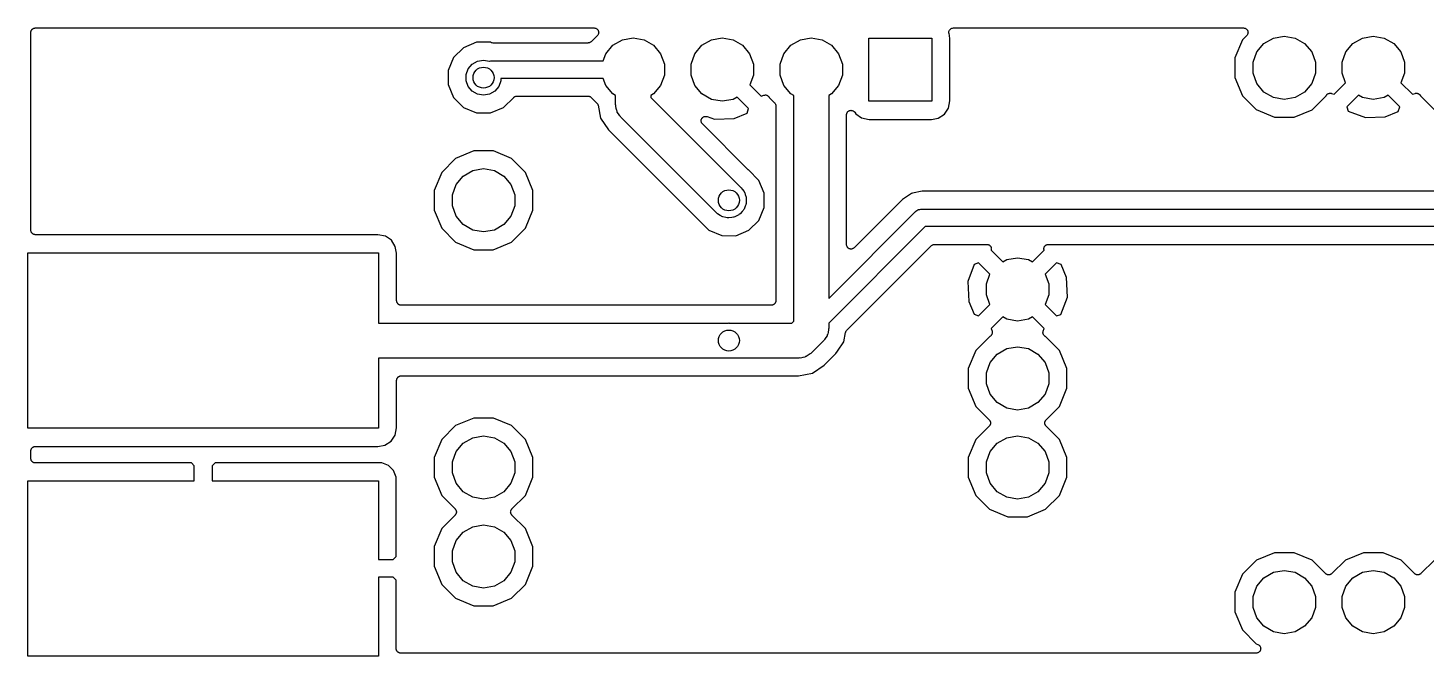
# Model space of a CAD drawing. Extents: x 102 to 201.3, y -111.5 to -93.6.
# Drawn here: x 102 to 141.89, y -111.5 to -93.58 of the extents above; entities that cross this region are included whole.
import ezdxf

# ---------------------------------------------------------------- set-up
doc = ezdxf.new("R2010")
doc.units = 0
doc.header["$MEASUREMENT"] = 0
doc.layers.add('BLACK', color=7, linetype='CONTINUOUS')

msp = doc.modelspace()

# ---------------------------------------------------------------- linework, layer by layer
at = {"layer": 'Black'}
for p, q in [((102.083, -93.71), (102.085, -93.6991)), ((102.083, -98.804), (102.083, -93.71)), ((102.085, -93.6879), (102.089, -93.6775)), ((102.085, -93.6991), (102.085, -93.6879)), ((102.089, -93.6775), (102.091, -93.6666)), ((102.091, -93.6666), (102.096, -93.6569)), ((102.096, -93.6569), (102.1, -93.6465)), ((102.1, -93.6465), (102.107, -93.638)), ((102.107, -93.638), (102.113, -93.6284)), ((102.113, -93.6284), (102.121, -93.6212)), ((102.121, -93.6212), (102.128, -93.6127)), ((102.128, -93.6127), (102.138, -93.6072)), ((102.138, -93.6072), (102.146, -93.6)), ((102.146, -93.6), (102.157, -93.5962)), ((102.157, -93.5962), (102.167, -93.5907)), ((102.167, -93.5907), (102.178, -93.5887)), ((102.178, -93.5887), (102.188, -93.5849)), ((102.188, -93.5849), (102.199, -93.5849)), ((102.199, -93.5849), (102.21, -93.583)), ((102.21, -93.583), (118.159, -93.583)), ((118.159, -93.583), (118.176, -93.5859)), ((118.176, -93.5859), (118.192, -93.5874)), ((118.192, -93.5874), (118.197, -93.5897)), ((118.197, -93.5897), (118.203, -93.5907)), ((118.203, -93.5907), (118.217, -93.599)), ((118.217, -93.599), (118.232, -93.606)), ((118.232, -93.606), (118.236, -93.6099)), ((118.236, -93.6099), (118.241, -93.6127)), ((118.241, -93.6127), (118.251, -93.6255)), ((118.251, -93.6255), (118.263, -93.6372)), ((118.263, -93.6372), (118.266, -93.6423)), ((118.266, -93.6423), (118.269, -93.6465)), ((118.269, -93.6465), (118.275, -93.6621)), ((118.279, -93.7477), (118.274, -93.7638)), ((118.275, -93.6621), (118.282, -93.6772)), ((118.284, -93.7321), (118.279, -93.7477)), ((118.282, -93.6772), (118.282, -93.6827)), ((118.282, -93.6827), (118.284, -93.6879)), ((118.284, -93.6879), (118.284, -93.7046)), ((118.284, -93.7046), (118.286, -93.7212)), ((118.286, -93.7212), (118.284, -93.7265)), ((118.284, -93.7265), (118.284, -93.7321)), ((128.282, -93.6879), (128.29, -93.6679)), ((128.282, -93.6887), (128.282, -93.6879)), ((128.282, -93.6894), (128.282, -93.6887)), ((128.282, -93.7107), (128.282, -93.6894)), ((128.282, -93.7321), (128.282, -93.7107)), ((128.283, -93.7327), (128.282, -93.7321)), ((128.283, -93.7335), (128.283, -93.7327)), ((128.31, -93.8818), (128.283, -93.7335)), ((128.29, -93.6679), (128.297, -93.6478)), ((128.297, -93.6465), (128.311, -93.6302)), ((128.297, -93.6472), (128.297, -93.6465)), ((128.297, -93.6478), (128.297, -93.6472)), ((128.311, -93.6302), (128.325, -93.6137)), ((128.325, -93.6133), (128.326, -93.6127)), ((128.325, -93.6137), (128.325, -93.6133)), ((128.326, -93.6127), (128.344, -93.602)), ((128.344, -93.602), (128.363, -93.5912)), ((128.363, -93.591), (128.364, -93.5907)), ((128.363, -93.5912), (128.363, -93.591)), ((128.364, -93.5907), (128.385, -93.587)), ((128.385, -93.587), (128.406, -93.583)), ((128.406, -93.583), (128.407, -93.5831)), ((128.407, -93.5831), (128.407, -93.583)), ((128.407, -93.583), (136.689, -93.583)), ((136.689, -93.583), (136.705, -93.5859)), ((136.705, -93.5859), (136.722, -93.5874)), ((136.722, -93.5874), (136.727, -93.5897)), ((136.727, -93.5897), (136.732, -93.5907)), ((136.732, -93.5907), (136.747, -93.599)), ((136.747, -93.599), (136.762, -93.606)), ((136.762, -93.606), (136.766, -93.6099)), ((136.766, -93.6099), (136.771, -93.6127)), ((136.771, -93.6127), (136.781, -93.6255)), ((136.781, -93.6255), (136.793, -93.6372)), ((136.793, -93.6372), (136.795, -93.6423)), ((136.795, -93.6423), (136.799, -93.6465)), ((136.799, -93.6465), (136.805, -93.6621)), ((136.808, -93.7477), (136.804, -93.7638)), ((136.805, -93.6621), (136.812, -93.6772)), ((136.814, -93.7321), (136.808, -93.7477)), ((136.812, -93.6772), (136.812, -93.6827)), ((136.812, -93.6827), (136.814, -93.6879)), ((136.814, -93.6879), (136.814, -93.7046)), ((136.814, -93.7046), (136.816, -93.7212)), ((136.816, -93.7212), (136.814, -93.7265)), ((136.814, -93.7265), (136.814, -93.7321)), ((114.43, -94.145), (114.146, -94.4283)), ((114.8, -93.9918), (114.43, -94.145)), ((115.201, -93.9922), (114.8, -93.9918)), ((115.226, -94.0023), (115.201, -93.9922)), ((115.229, -94.0029), (115.226, -94.0023)), ((115.231, -94.0043), (115.229, -94.0029)), ((115.25, -94.0077), (115.231, -94.0043)), ((115.269, -94.0119), (115.25, -94.0077)), ((115.272, -94.0115), (115.269, -94.0119)), ((115.274, -94.012), (115.272, -94.0115)), ((117.984, -94.012), (115.274, -94.012)), ((117.989, -94.011), (117.984, -94.012)), ((117.995, -94.0115), (117.989, -94.011)), ((118.011, -94.0072), (117.995, -94.0115)), ((118.027, -94.0043), (118.011, -94.0072)), ((118.032, -94.0016), (118.027, -94.0043)), ((118.037, -94.0001), (118.032, -94.0016)), ((118.051, -93.9906), (118.037, -94.0001)), ((118.065, -93.9823), (118.051, -93.9906)), ((118.069, -93.978), (118.065, -93.9823)), ((118.074, -93.9749), (118.069, -93.978)), ((118.249, -93.7999), (118.074, -93.9749)), ((118.258, -93.7862), (118.249, -93.7999)), ((118.269, -93.7735), (118.258, -93.7862)), ((118.271, -93.7683), (118.269, -93.7735)), ((118.274, -93.7638), (118.271, -93.7683)), ((118.488, -94.3183), (118.689, -94.0779)), ((118.689, -94.0779), (118.961, -93.921)), ((118.961, -93.921), (119.27, -93.8666)), ((119.27, -93.8666), (119.579, -93.921)), ((119.579, -93.921), (119.851, -94.0779)), ((119.851, -94.0779), (120.052, -94.3183)), ((121.028, -94.3183), (121.229, -94.0779)), ((121.229, -94.0779), (121.501, -93.921)), ((121.501, -93.921), (121.81, -93.8666)), ((121.81, -93.8666), (122.119, -93.921)), ((122.119, -93.921), (122.391, -94.0779)), ((122.391, -94.0779), (122.592, -94.3183)), ((123.568, -94.3183), (123.769, -94.0779)), ((123.769, -94.0779), (124.041, -93.921)), ((124.041, -93.921), (124.35, -93.8666)), ((124.35, -93.8666), (124.659, -93.921)), ((124.659, -93.921), (124.931, -94.0779)), ((124.931, -94.0779), (125.132, -94.3183)), ((125.99, -95.67), (125.99, -93.87)), ((125.99, -93.87), (127.79, -93.87)), ((127.79, -93.87), (127.79, -95.67)), ((128.31, -95.6573), (128.31, -93.8818)), ((136.657, -93.9214), (136.442, -94.4387)), ((136.779, -93.7999), (136.657, -93.9214)), ((136.788, -93.7863), (136.779, -93.7999)), ((136.799, -93.7735), (136.788, -93.7863)), ((136.801, -93.7683), (136.799, -93.7735)), ((136.804, -93.7638), (136.801, -93.7683)), ((137.068, -94.2683), (137.269, -94.0279)), ((137.269, -94.0279), (137.541, -93.871)), ((137.541, -93.871), (137.85, -93.8166)), ((137.85, -93.8166), (138.159, -93.871)), ((138.159, -93.871), (138.431, -94.0279)), ((138.431, -94.0279), (138.632, -94.2683)), ((139.608, -94.2683), (139.809, -94.0279)), ((139.809, -94.0279), (140.081, -93.871)), ((140.081, -93.871), (140.39, -93.8166)), ((140.39, -93.8166), (140.699, -93.871)), ((140.699, -93.871), (140.971, -94.0279)), ((140.971, -94.0279), (141.172, -94.2683)), ((114.146, -94.4283), (113.992, -94.7986)), ((114.677, -94.6155), (114.828, -94.5284)), ((114.828, -94.5284), (115, -94.4981)), ((115, -94.4981), (115.172, -94.5284)), ((115.172, -94.5284), (115.174, -94.5298)), ((115.174, -94.5298), (115.177, -94.5294)), ((115.177, -94.5294), (115.208, -94.521)), ((115.208, -94.521), (115.219, -94.5219)), ((115.219, -94.5219), (115.23, -94.52)), ((115.23, -94.52), (118.414, -94.52)), ((118.414, -94.52), (118.488, -94.3183)), ((120.052, -94.3183), (120.16, -94.6131)), ((120.92, -94.6131), (121.028, -94.3183)), ((122.592, -94.3183), (122.7, -94.6131)), ((123.46, -94.6131), (123.568, -94.3183)), ((125.132, -94.3183), (125.24, -94.6131)), ((136.442, -94.4387), (136.442, -94.9988)), ((136.96, -94.5631), (137.068, -94.2683)), ((138.632, -94.2683), (138.74, -94.5631)), ((139.5, -94.5631), (139.608, -94.2683)), ((141.172, -94.2683), (141.28, -94.5631)), ((113.992, -94.7986), (113.992, -95.1996)), ((114.506, -94.9128), (114.565, -94.749)), ((114.506, -95.0872), (114.506, -94.9128)), ((114.565, -94.749), (114.677, -94.6155)), ((120.16, -94.9269), (120.052, -95.2217)), ((120.16, -94.6131), (120.16, -94.9269)), ((120.92, -94.9269), (120.92, -94.6131)), ((121.028, -95.2217), (120.92, -94.9269)), ((122.7, -94.9269), (122.6, -95.2008)), ((122.7, -94.6131), (122.7, -94.9269)), ((123.46, -94.9269), (123.46, -94.6131)), ((123.568, -95.2217), (123.46, -94.9269)), ((125.24, -94.9269), (125.132, -95.2217)), ((125.24, -94.6131), (125.24, -94.9269)), ((136.96, -94.8769), (136.96, -94.5631)), ((137.068, -95.1717), (136.96, -94.8769)), ((138.74, -94.8769), (138.632, -95.1717)), ((138.74, -94.5631), (138.74, -94.8769)), ((139.5, -94.8769), (139.5, -94.5631)), ((139.6, -95.1508), (139.5, -94.8769)), ((141.28, -94.8769), (141.18, -95.1508)), ((141.28, -94.5631), (141.28, -94.8769)), ((113.992, -95.1996), (114.145, -95.5702)), ((114.565, -95.251), (114.506, -95.0872)), ((114.677, -95.3845), (114.565, -95.251)), ((115.435, -95.251), (115.323, -95.3845)), ((115.494, -95.0872), (115.435, -95.251)), ((118.414, -95.02), (115.494, -95.02)), ((115.494, -95.02), (115.494, -95.0872)), ((118.488, -95.2217), (118.414, -95.02)), ((118.689, -95.4621), (118.488, -95.2217)), ((120.052, -95.2217), (119.851, -95.4621)), ((121.229, -95.4621), (121.028, -95.2217)), ((122.6, -95.2008), (122.924, -95.5251)), ((123.769, -95.4621), (123.568, -95.2217)), ((125.132, -95.2217), (124.931, -95.4621)), ((136.442, -94.9988), (136.656, -95.5165)), ((137.269, -95.4121), (137.068, -95.1717)), ((138.632, -95.1717), (138.431, -95.4121)), ((139.276, -95.4751), (139.6, -95.1508)), ((141.18, -95.1508), (141.504, -95.4751)), ((114.145, -95.5702), (114.428, -95.854)), ((114.828, -95.4716), (114.677, -95.3845)), ((115, -95.5019), (114.828, -95.4716)), ((115.172, -95.4716), (115, -95.5019)), ((115.323, -95.3845), (115.172, -95.4716)), ((115.57, -95.855), (115.861, -95.5651)), ((115.861, -95.5651), (115.865, -95.5619)), ((115.865, -95.5619), (115.869, -95.5577)), ((115.869, -95.5577), (115.883, -95.5494)), ((115.883, -95.5494), (115.897, -95.5399)), ((115.897, -95.5399), (115.902, -95.5384)), ((115.902, -95.5384), (115.907, -95.5357)), ((115.907, -95.5357), (115.923, -95.5328)), ((115.923, -95.5328), (115.939, -95.5285)), ((115.939, -95.5285), (115.945, -95.529)), ((115.945, -95.529), (115.95, -95.528)), ((115.95, -95.528), (117.985, -95.528)), ((117.985, -95.528), (117.99, -95.529)), ((117.99, -95.529), (117.996, -95.5285)), ((117.996, -95.5285), (118.012, -95.5328)), ((118.012, -95.5328), (118.028, -95.5357)), ((118.028, -95.5357), (118.033, -95.5385)), ((118.033, -95.5385), (118.038, -95.5399)), ((118.038, -95.5399), (118.052, -95.5494)), ((118.052, -95.5494), (118.066, -95.5577)), ((118.066, -95.5577), (118.07, -95.562)), ((118.07, -95.562), (118.074, -95.5653)), ((118.074, -95.5653), (118.234, -95.7249)), ((118.234, -95.7249), (118.242, -95.7373)), ((118.242, -95.7373), (118.252, -95.7487)), ((118.77, -95.5087), (118.689, -95.4621)), ((118.77, -95.77), (118.77, -95.5087)), ((119.851, -95.4621), (119.77, -95.5087)), ((119.77, -95.5087), (119.77, -95.5629)), ((119.77, -95.5629), (122.323, -98.1155)), ((121.501, -95.619), (121.229, -95.4621)), ((121.81, -95.6734), (121.501, -95.619)), ((122.119, -95.619), (121.81, -95.6734)), ((122.234, -95.5528), (122.119, -95.619)), ((122.565, -95.8843), (122.234, -95.5528)), ((122.924, -95.5251), (123, -95.4996)), ((123, -95.4996), (123.007, -95.4986)), ((123.007, -95.4986), (123.013, -95.496)), ((123.013, -95.496), (123.028, -95.4953)), ((123.028, -95.4953), (123.043, -95.493)), ((123.043, -95.493), (123.05, -95.4944)), ((123.05, -95.4944), (123.057, -95.4941)), ((123.057, -95.4941), (123.072, -95.4987)), ((123.072, -95.4987), (123.087, -95.5017)), ((123.087, -95.5017), (123.093, -95.5053)), ((123.093, -95.5053), (123.099, -95.5074)), ((123.099, -95.5074), (123.111, -95.5167)), ((123.111, -95.5167), (123.124, -95.5247)), ((123.124, -95.5247), (123.129, -95.53)), ((123.129, -95.53), (123.134, -95.5342)), ((123.134, -95.5342), (123.142, -95.5472)), ((123.142, -95.5472), (123.152, -95.5591)), ((123.152, -95.5591), (123.154, -95.5645)), ((123.154, -95.5645), (123.305, -95.716)), ((123.305, -95.716), (123.308, -95.7205)), ((123.308, -95.7205), (123.312, -95.7241)), ((123.312, -95.7241), (123.321, -95.7385)), ((123.321, -95.7385), (123.33, -95.7522)), ((123.85, -95.5087), (123.769, -95.4621)), ((123.85, -101.943), (123.85, -95.5087)), ((124.931, -95.4621), (124.85, -95.5087)), ((124.85, -95.5087), (124.85, -101.296)), ((127.79, -95.67), (125.99, -95.67)), ((128.267, -95.8715), (128.31, -95.6573)), ((136.656, -95.5165), (137.051, -95.9129)), ((137.541, -95.569), (137.269, -95.4121)), ((137.85, -95.6234), (137.541, -95.569)), ((138.159, -95.569), (137.85, -95.6234)), ((138.431, -95.4121), (138.159, -95.569)), ((138.647, -95.9143), (138.851, -95.7103)), ((138.851, -95.7103), (139.044, -95.5171)), ((139.044, -95.5171), (139.046, -95.5154)), ((139.046, -95.5154), (139.048, -95.509)), ((139.048, -95.509), (139.057, -95.4969)), ((139.057, -95.4969), (139.066, -95.4839)), ((139.066, -95.4839), (139.071, -95.4798)), ((139.071, -95.4798), (139.075, -95.4745)), ((139.075, -95.4745), (139.088, -95.4665)), ((139.088, -95.4665), (139.101, -95.4571)), ((139.101, -95.4571), (139.107, -95.4551)), ((139.107, -95.4551), (139.113, -95.4515)), ((139.113, -95.4515), (139.128, -95.4485)), ((139.128, -95.4485), (139.143, -95.4439)), ((139.143, -95.4439), (139.15, -95.4442)), ((139.15, -95.4442), (139.156, -95.4428)), ((139.156, -95.4428), (139.171, -95.4452)), ((139.171, -95.4452), (139.187, -95.4458)), ((139.187, -95.4458), (139.193, -95.4484)), ((139.193, -95.4484), (139.2, -95.4495)), ((139.2, -95.4495), (139.276, -95.4751)), ((139.966, -95.5028), (139.635, -95.8343)), ((140.081, -95.569), (139.966, -95.5028)), ((140.39, -95.6234), (140.081, -95.569)), ((140.699, -95.569), (140.39, -95.6234)), ((140.814, -95.5028), (140.699, -95.569)), ((141.145, -95.8343), (140.814, -95.5028)), ((141.504, -95.4751), (141.58, -95.4496)), ((141.58, -95.4496), (141.587, -95.4486)), ((141.587, -95.4486), (141.593, -95.446)), ((141.593, -95.446), (141.608, -95.4453)), ((141.608, -95.4453), (141.623, -95.443)), ((141.623, -95.443), (141.63, -95.4444)), ((141.63, -95.4444), (141.637, -95.4441)), ((141.637, -95.4441), (141.652, -95.4487)), ((141.652, -95.4487), (141.667, -95.4517)), ((141.667, -95.4517), (141.673, -95.4553)), ((141.673, -95.4553), (141.679, -95.4574)), ((141.679, -95.4574), (141.691, -95.4667)), ((141.691, -95.4667), (141.704, -95.4747)), ((141.704, -95.4747), (141.709, -95.48)), ((141.709, -95.48), (141.714, -95.4842)), ((141.714, -95.4842), (141.722, -95.4972)), ((141.722, -95.4972), (141.732, -95.5091)), ((141.732, -95.5091), (141.734, -95.5145)), ((141.734, -95.5145), (142.131, -95.9129)), ((114.428, -95.854), (114.799, -96.0078)), ((114.799, -96.0078), (115.2, -96.0082)), ((115.2, -96.0082), (115.57, -95.855)), ((118.252, -95.7487), (118.255, -95.7553)), ((118.255, -95.7553), (118.259, -95.7611)), ((118.259, -95.7611), (118.263, -95.7757)), ((118.263, -95.7757), (118.268, -95.7898)), ((118.268, -95.7898), (118.341, -96.1548)), ((118.774, -95.7917), (118.77, -95.77)), ((118.772, -95.8136), (118.774, -95.7917)), ((118.789, -95.8767), (118.772, -95.8136)), ((118.8, -95.941), (118.789, -95.8767)), ((118.811, -95.9601), (118.8, -95.941)), ((118.817, -95.9813), (118.811, -95.9601)), ((118.854, -96.0348), (118.817, -95.9813)), ((118.887, -96.0914), (118.854, -96.0348)), ((118.904, -96.1055), (118.887, -96.0914)), ((118.916, -96.1236), (118.904, -96.1055)), ((121.646, -98.8536), (118.916, -96.1236)), ((121.244, -96.1466), (121.255, -96.1338)), ((121.255, -96.1338), (121.26, -96.1311)), ((121.26, -96.1311), (121.264, -96.1272)), ((121.264, -96.1272), (121.279, -96.1201)), ((121.279, -96.1201), (121.293, -96.1118)), ((121.293, -96.1118), (121.299, -96.1109)), ((121.299, -96.1109), (121.303, -96.1085)), ((121.303, -96.1085), (121.32, -96.1071)), ((121.32, -96.1071), (121.337, -96.1042)), ((121.337, -96.1042), (121.342, -96.1052)), ((121.342, -96.1052), (121.347, -96.1047)), ((121.347, -96.1047), (121.364, -96.109)), ((121.364, -96.109), (121.38, -96.1119)), ((121.38, -96.1119), (121.589, -96.1885)), ((122.152, -96.1649), (122.522, -96.0114)), ((122.522, -96.0114), (122.565, -95.8843)), ((123.33, -95.7522), (123.332, -95.7575)), ((123.332, -95.7575), (123.334, -95.7623)), ((123.334, -95.7623), (123.337, -95.7787)), ((123.337, -95.7787), (123.342, -95.7948)), ((123.342, -95.7948), (123.341, -95.8003)), ((123.341, -95.8003), (123.342, -95.8057)), ((123.342, -95.8057), (123.342, -101.365)), ((125.358, -96.0579), (125.359, -96.0499)), ((125.358, -99.7634), (125.358, -96.0579)), ((125.359, -96.0419), (125.363, -96.0284)), ((125.359, -96.0499), (125.359, -96.0419)), ((125.363, -96.0284), (125.366, -96.0144)), ((125.366, -96.0144), (125.37, -96.0074)), ((125.37, -96.0074), (125.372, -95.9997)), ((125.372, -95.9997), (125.381, -95.9885)), ((125.381, -95.9885), (125.388, -95.9762)), ((125.388, -95.9762), (125.394, -95.971)), ((125.394, -95.971), (125.399, -95.9646)), ((125.399, -95.9646), (125.411, -95.957)), ((125.411, -95.957), (125.421, -95.9479)), ((125.421, -95.9479), (125.429, -95.9451)), ((125.429, -95.9451), (125.436, -95.9408)), ((125.436, -95.9408), (125.45, -95.9376)), ((125.45, -95.9376), (125.463, -95.9328)), ((125.463, -95.9328), (125.471, -95.9328)), ((125.471, -95.9328), (125.479, -95.931)), ((125.479, -95.931), (125.493, -95.9328)), ((125.493, -95.9328), (125.507, -95.9328)), ((125.507, -95.9328), (125.515, -95.9356)), ((125.515, -95.9356), (125.523, -95.9366)), ((125.523, -95.9366), (125.535, -95.943)), ((125.535, -95.943), (125.548, -95.9479)), ((125.548, -95.9479), (125.555, -95.9531)), ((125.555, -95.9531), (125.562, -95.9568)), ((125.562, -95.9568), (125.571, -95.9671)), ((125.571, -95.9671), (125.582, -95.9762)), ((125.582, -95.9762), (125.586, -95.9832)), ((125.586, -95.9832), (125.592, -95.9891)), ((125.592, -95.9891), (125.619, -96.0311)), ((125.619, -96.0311), (125.789, -96.1471)), ((127.977, -96.1529), (128.151, -96.0412)), ((128.151, -96.0412), (128.267, -95.8715)), ((137.051, -95.9129), (137.569, -96.1278)), ((137.569, -96.1278), (138.129, -96.1282)), ((138.129, -96.1282), (138.647, -95.9143)), ((139.635, -95.8343), (139.677, -95.9583)), ((139.677, -95.9583), (140.169, -96.1385)), ((140.169, -96.1385), (140.732, -96.1149)), ((140.732, -96.1149), (141.102, -95.9614)), ((141.102, -95.9614), (141.145, -95.8343)), ((118.341, -96.1548), (118.566, -96.4916)), ((118.566, -96.4916), (121.287, -99.2124)), ((121.21, -96.2423), (121.211, -96.2257)), ((121.211, -96.2476), (121.21, -96.2423)), ((121.211, -96.209), (121.213, -96.2038)), ((121.211, -96.2257), (121.211, -96.209)), ((121.211, -96.2531), (121.211, -96.2476)), ((121.217, -96.2688), (121.211, -96.2531)), ((121.213, -96.2038), (121.214, -96.1983)), ((121.214, -96.1983), (121.221, -96.1832)), ((121.221, -96.2849), (121.217, -96.2688)), ((121.221, -96.1832), (121.226, -96.1675)), ((121.224, -96.2894), (121.221, -96.2849)), ((121.226, -96.2945), (121.224, -96.2894)), ((121.226, -96.1675), (121.23, -96.1633)), ((121.237, -96.3073), (121.226, -96.2945)), ((121.23, -96.1633), (121.232, -96.1584)), ((121.232, -96.1584), (121.244, -96.1466)), ((121.247, -96.321), (121.237, -96.3073)), ((122.553, -97.628), (121.247, -96.321)), ((121.589, -96.1885), (122.152, -96.1649)), ((125.789, -96.1471), (126.003, -96.1904)), ((126.003, -96.1904), (127.778, -96.1904)), ((127.778, -96.1904), (127.977, -96.1529)), ((114.203, -97.3057), (113.807, -97.7014)), ((114.721, -97.0918), (114.203, -97.3057)), ((115.281, -97.0922), (114.721, -97.0918)), ((115.799, -97.3071), (115.281, -97.0922)), ((116.194, -97.7035), (115.799, -97.3071)), ((113.807, -97.7014), (113.592, -98.2187)), ((114.419, -97.8079), (114.691, -97.651)), ((114.691, -97.651), (115, -97.5966)), ((115, -97.5966), (115.309, -97.651)), ((115.309, -97.651), (115.581, -97.8079)), ((116.408, -98.2212), (116.194, -97.7035)), ((122.554, -97.6286), (122.553, -97.628)), ((122.557, -97.6313), (122.554, -97.6286)), ((122.557, -97.6318), (122.557, -97.6313)), ((122.558, -97.6319), (122.557, -97.6318)), ((122.855, -97.9298), (122.558, -97.6319)), ((114.11, -98.3431), (114.218, -98.0483)), ((114.218, -98.0483), (114.419, -97.8079)), ((115.581, -97.8079), (115.782, -98.0483)), ((115.782, -98.0483), (115.89, -98.3431)), ((122.323, -98.1155), (122.323, -98.1155)), ((122.323, -98.1155), (122.323, -98.1155)), ((122.323, -98.1155), (122.354, -98.1464)), ((123.008, -98.3004), (122.855, -97.9298)), ((113.592, -98.2187), (113.592, -98.7788)), ((114.11, -98.6569), (114.11, -98.3431)), ((115.89, -98.3431), (115.89, -98.6569)), ((116.408, -98.7813), (116.408, -98.2212)), ((122.354, -98.1464), (122.379, -98.1823)), ((122.379, -98.1823), (122.435, -98.249)), ((122.435, -98.249), (122.445, -98.2766)), ((122.445, -98.2766), (122.453, -98.2887)), ((122.453, -98.2887), (122.464, -98.3309)), ((122.464, -98.3309), (122.494, -98.4128)), ((122.494, -98.4128), (122.494, -98.4422)), ((122.494, -98.4422), (122.498, -98.4564)), ((122.498, -98.4564), (122.494, -98.5)), ((122.494, -98.5), (122.494, -98.5872)), ((123.008, -98.7014), (123.008, -98.3004)), ((126.955, -98.4729), (125.575, -99.8532)), ((127.211, -98.302), (126.955, -98.4729)), ((127.242, -98.2957), (127.211, -98.302)), ((127.513, -98.242), (127.242, -98.2957)), ((127.242, -98.2957), (127.242, -98.2957)), ((145.01, -98.242), (127.513, -98.242)), ((102.083, -99.3526), (102.083, -98.804)), ((113.592, -98.7788), (113.806, -99.2965)), ((114.218, -98.9517), (114.11, -98.6569)), ((115.89, -98.6569), (115.782, -98.9517)), ((116.193, -99.2986), (116.408, -98.7813)), ((121.659, -98.862), (121.646, -98.8536)), ((121.677, -98.8845), (121.659, -98.862)), ((121.753, -98.9281), (121.677, -98.8845)), ((121.789, -98.9532), (121.753, -98.9281)), ((122.247, -98.9281), (122.172, -98.9716)), ((122.287, -98.9096), (122.247, -98.9281)), ((122.297, -98.8992), (122.287, -98.9096)), ((122.323, -98.8845), (122.297, -98.8992)), ((122.379, -98.8177), (122.323, -98.8845)), ((122.41, -98.7868), (122.379, -98.8177)), ((122.416, -98.7734), (122.41, -98.7868)), ((122.435, -98.751), (122.416, -98.7734)), ((122.464, -98.6691), (122.435, -98.751)), ((122.483, -98.6294), (122.464, -98.6691)), ((122.484, -98.6147), (122.483, -98.6294)), ((122.494, -98.5872), (122.484, -98.6147)), ((122.854, -99.0717), (123.008, -98.7014)), ((124.85, -101.296), (127.323, -98.8232)), ((127.323, -98.8232), (127.332, -98.8169)), ((127.332, -98.8169), (127.339, -98.8085)), ((127.339, -98.8085), (127.368, -98.7922)), ((127.368, -98.7922), (127.394, -98.7734)), ((127.394, -98.7734), (127.405, -98.7706)), ((127.405, -98.7706), (127.414, -98.7651)), ((127.414, -98.7651), (127.447, -98.7594)), ((127.447, -98.7594), (127.478, -98.751)), ((127.478, -98.751), (127.489, -98.7519)), ((127.489, -98.7519), (127.5, -98.75)), ((127.5, -98.75), (146.065, -98.75)), ((113.806, -99.2965), (114.201, -99.6929)), ((114.419, -99.1921), (114.218, -98.9517)), ((114.691, -99.349), (114.419, -99.1921)), ((115.581, -99.1921), (115.309, -99.349)), ((115.782, -98.9517), (115.581, -99.1921)), ((115.797, -99.6943), (116.193, -99.2986)), ((121.287, -99.2124), (121.287, -99.2124)), ((121.287, -99.2124), (121.287, -99.2124)), ((121.287, -99.2124), (121.428, -99.354)), ((121.803, -98.957), (121.789, -98.9532)), ((121.828, -98.9716), (121.803, -98.957)), ((121.914, -98.9868), (121.828, -98.9716)), ((121.956, -98.9981), (121.914, -98.9868)), ((121.971, -98.9968), (121.956, -98.9981)), ((122, -99.0019), (121.971, -98.9968)), ((122.086, -98.9868), (122, -99.0019)), ((122.129, -98.983), (122.086, -98.9868)), ((122.143, -98.9767), (122.129, -98.983)), ((122.172, -98.9716), (122.143, -98.9767)), ((122.57, -99.355), (122.854, -99.0717)), ((127.604, -99.25), (124.85, -102.004)), ((146.065, -99.25), (127.604, -99.25)), ((102.085, -99.3635), (102.083, -99.3526)), ((102.085, -99.3746), (102.085, -99.3635)), ((102.089, -99.3851), (102.085, -99.3746)), ((102.091, -99.396), (102.089, -99.3851)), ((102.096, -99.4056), (102.091, -99.396)), ((102.1, -99.4161), (102.096, -99.4056)), ((102.107, -99.4246), (102.1, -99.4161)), ((102.113, -99.4342), (102.107, -99.4246)), ((102.121, -99.4413), (102.113, -99.4342)), ((102.128, -99.4498), (102.121, -99.4413)), ((102.138, -99.4554), (102.128, -99.4498)), ((102.146, -99.4625), (102.138, -99.4554)), ((102.157, -99.4663), (102.146, -99.4625)), ((102.167, -99.4719), (102.157, -99.4663)), ((102.178, -99.4738), (102.167, -99.4719)), ((102.188, -99.4776), (102.178, -99.4738)), ((102.199, -99.4776), (102.188, -99.4776)), ((102.21, -99.4796), (102.199, -99.4776)), ((111.987, -99.4796), (102.21, -99.4796)), ((112.201, -99.5229), (111.987, -99.4796)), ((112.371, -99.6389), (112.201, -99.5229)), ((112.483, -99.8125), (112.371, -99.6389)), ((114.201, -99.6929), (114.719, -99.9078)), ((115, -99.4034), (114.691, -99.349)), ((115.309, -99.349), (115, -99.4034)), ((115.279, -99.9082), (115.797, -99.6943)), ((121.428, -99.354), (121.799, -99.5078)), ((121.799, -99.5078), (122.2, -99.5082)), ((122.2, -99.5082), (122.57, -99.355)), ((102, -105), (102, -100)), ((102, -100), (112, -100)), ((112, -100), (112, -102)), ((112.52, -100.012), (112.483, -99.8125)), ((112.52, -101.365), (112.52, -100.012)), ((114.719, -99.9078), (115.279, -99.9082)), ((125.361, -99.7798), (125.358, -99.7634)), ((125.362, -99.7963), (125.361, -99.7798)), ((125.365, -99.8014), (125.362, -99.7963)), ((125.366, -99.8069), (125.365, -99.8014)), ((125.374, -99.8212), (125.366, -99.8069)), ((125.381, -99.8363), (125.374, -99.8212)), ((125.385, -99.8402), (125.381, -99.8363)), ((125.388, -99.8451), (125.385, -99.8402)), ((125.4, -99.8557), (125.388, -99.8451)), ((125.412, -99.8675), (125.4, -99.8557)), ((125.417, -99.8698), (125.412, -99.8675)), ((125.421, -99.8734), (125.417, -99.8698)), ((125.437, -99.8791), (125.421, -99.8734)), ((125.452, -99.8861), (125.437, -99.8791)), ((125.458, -99.8866), (125.452, -99.8861)), ((125.463, -99.8885), (125.458, -99.8866)), ((125.48, -99.8885), (125.463, -99.8885)), ((125.496, -99.8899), (125.48, -99.8885)), ((125.501, -99.8885), (125.496, -99.8899)), ((125.507, -99.8885), (125.501, -99.8885)), ((125.523, -99.8828), (125.507, -99.8885)), ((125.539, -99.8785), (125.523, -99.8828)), ((125.543, -99.8753), (125.539, -99.8785)), ((125.548, -99.8734), (125.543, -99.8753)), ((125.561, -99.8627), (125.548, -99.8734)), ((125.575, -99.8532), (125.561, -99.8627)), ((126.862, -100.71), (127.777, -99.7952)), ((127.777, -99.7952), (127.781, -99.792)), ((127.781, -99.792), (127.785, -99.7877)), ((127.785, -99.7877), (127.799, -99.7794)), ((127.799, -99.7794), (127.813, -99.7699)), ((127.813, -99.7699), (127.818, -99.7685)), ((127.818, -99.7685), (127.823, -99.7657)), ((127.823, -99.7657), (127.839, -99.7628)), ((127.839, -99.7628), (127.856, -99.7585)), ((127.856, -99.7585), (127.861, -99.759)), ((127.861, -99.759), (127.867, -99.758)), ((127.867, -99.758), (129.365, -99.758)), ((129.365, -99.758), (129.374, -99.7597)), ((129.374, -99.7597), (129.384, -99.7594)), ((129.384, -99.7594), (129.396, -99.7635)), ((129.396, -99.7635), (129.408, -99.7657)), ((129.408, -99.7657), (129.416, -99.7705)), ((129.416, -99.7705), (129.425, -99.7735)), ((129.425, -99.7735), (129.435, -99.7814)), ((129.435, -99.7814), (129.446, -99.7877)), ((129.446, -99.7877), (129.452, -99.7951)), ((129.452, -99.7951), (129.46, -99.801)), ((129.46, -99.801), (129.467, -99.8118)), ((129.467, -99.8118), (129.475, -99.8215)), ((129.475, -99.8215), (129.478, -99.8305)), ((129.478, -99.8305), (129.483, -99.8387)), ((129.483, -99.8387), (129.485, -99.8511)), ((129.485, -99.8511), (129.49, -99.8629)), ((129.486, -99.9161), (129.485, -99.9255)), ((129.485, -99.9255), (129.485, -99.9257)), ((129.485, -99.9257), (129.816, -100.257)), ((129.49, -99.9071), (129.486, -99.9161)), ((129.49, -99.8629), (129.49, -99.8725)), ((129.49, -99.8725), (129.492, -99.8819)), ((129.492, -99.8819), (129.49, -99.8944)), ((129.49, -99.8944), (129.49, -99.9071)), ((130.664, -100.257), (130.995, -99.9257)), ((130.988, -99.8819), (130.99, -99.8725)), ((130.99, -99.8944), (130.988, -99.8819)), ((130.99, -99.8629), (130.995, -99.8511)), ((130.99, -99.8725), (130.99, -99.8629)), ((130.99, -99.9071), (130.99, -99.8944)), ((130.994, -99.9161), (130.99, -99.9071)), ((130.995, -99.9255), (130.994, -99.9161)), ((130.995, -99.8511), (130.997, -99.8387)), ((130.995, -99.9257), (130.995, -99.9255)), ((130.997, -99.8387), (131.002, -99.8305)), ((131.002, -99.8305), (131.005, -99.8215)), ((131.005, -99.8215), (131.013, -99.8118)), ((131.013, -99.8118), (131.02, -99.801)), ((131.02, -99.801), (131.028, -99.7951)), ((131.028, -99.7951), (131.034, -99.7877)), ((131.034, -99.7877), (131.045, -99.7814)), ((131.045, -99.7814), (131.055, -99.7735)), ((131.055, -99.7735), (131.064, -99.7705)), ((131.064, -99.7705), (131.072, -99.7657)), ((131.072, -99.7657), (131.084, -99.7635)), ((131.084, -99.7635), (131.096, -99.7594)), ((131.096, -99.7594), (131.106, -99.7597)), ((131.106, -99.7597), (131.115, -99.758)), ((131.115, -99.758), (145.78, -99.758)), ((129.002, -100.327), (128.821, -100.819)), ((129.126, -100.285), (129.002, -100.327)), ((129.45, -100.609), (129.126, -100.285)), ((129.816, -100.257), (129.931, -100.191)), ((129.931, -100.191), (130.24, -100.137)), ((130.24, -100.137), (130.549, -100.191)), ((130.549, -100.191), (130.664, -100.257)), ((131.354, -100.285), (131.03, -100.609)), ((131.481, -100.328), (131.354, -100.285)), ((131.635, -100.698), (131.481, -100.328)), ((125.366, -102.206), (126.862, -100.71)), ((128.821, -100.819), (128.845, -101.382)), ((129.35, -100.883), (129.45, -100.609)), ((129.35, -101.197), (129.35, -100.883)), ((131.03, -100.609), (131.13, -100.883)), ((131.13, -100.883), (131.13, -101.197)), ((131.659, -101.261), (131.635, -100.698)), ((129.45, -101.471), (129.35, -101.197)), ((131.13, -101.197), (131.03, -101.471)), ((131.478, -101.753), (131.659, -101.261)), ((112.522, -101.376), (112.52, -101.365)), ((112.522, -101.387), (112.522, -101.376)), ((112.526, -101.397), (112.522, -101.387)), ((112.528, -101.408), (112.526, -101.397)), ((112.534, -101.418), (112.528, -101.408)), ((112.537, -101.428), (112.534, -101.418)), ((112.545, -101.437), (112.537, -101.428)), ((112.55, -101.447), (112.545, -101.437)), ((112.559, -101.454), (112.55, -101.447)), ((112.566, -101.462), (112.559, -101.454)), ((112.575, -101.468), (112.566, -101.462)), ((112.584, -101.475), (112.575, -101.468)), ((112.594, -101.479), (112.584, -101.475)), ((112.604, -101.484), (112.594, -101.479)), ((112.615, -101.486), (112.604, -101.484)), ((112.625, -101.49), (112.615, -101.486)), ((112.636, -101.49), (112.625, -101.49)), ((112.647, -101.492), (112.636, -101.49)), ((121.775, -101.492), (112.647, -101.492)), ((121.776, -101.492), (121.775, -101.492)), ((121.78, -101.492), (121.776, -101.492)), ((121.781, -101.492), (121.78, -101.492)), ((121.78, -101.492), (121.78, -101.492)), ((122.001, -101.492), (121.781, -101.492)), ((123.215, -101.492), (122.001, -101.492)), ((122.001, -101.492), (122.001, -101.492)), ((122.001, -101.492), (122.001, -101.492)), ((123.226, -101.49), (123.215, -101.492)), ((123.237, -101.49), (123.226, -101.49)), ((123.247, -101.486), (123.237, -101.49)), ((123.258, -101.484), (123.247, -101.486)), ((123.268, -101.479), (123.258, -101.484)), ((123.278, -101.475), (123.268, -101.479)), ((123.287, -101.468), (123.278, -101.475)), ((123.297, -101.462), (123.287, -101.468)), ((123.304, -101.454), (123.297, -101.462)), ((123.312, -101.447), (123.304, -101.454)), ((123.318, -101.437), (123.312, -101.447)), ((123.325, -101.428), (123.318, -101.437)), ((123.329, -101.418), (123.325, -101.428)), ((123.334, -101.408), (123.329, -101.418)), ((123.336, -101.397), (123.334, -101.408)), ((123.34, -101.387), (123.336, -101.397)), ((123.342, -101.365), (123.34, -101.376)), ((123.34, -101.376), (123.34, -101.387)), ((128.845, -101.382), (128.999, -101.752)), ((129.126, -101.795), (129.45, -101.471)), ((131.03, -101.471), (131.354, -101.795)), ((112, -102), (120.5, -102)), ((120.5, -102), (121.989, -102)), ((121.989, -102), (122, -101.998)), ((122, -101.998), (122.011, -102)), ((122.011, -102), (123.793, -102)), ((123.793, -102), (123.85, -101.943)), ((124.85, -102.004), (124.85, -102.15)), ((128.999, -101.752), (129.126, -101.795)), ((129.816, -101.823), (129.485, -102.154)), ((129.931, -101.889), (129.816, -101.823)), ((130.24, -101.943), (129.931, -101.889)), ((130.549, -101.889), (130.24, -101.943)), ((130.664, -101.823), (130.549, -101.889)), ((130.995, -102.154), (130.664, -101.823)), ((131.354, -101.795), (131.478, -101.753)), ((124.704, -102.504), (124.354, -102.854)), ((124.716, -102.486), (124.704, -102.504)), ((124.733, -102.471), (124.716, -102.486)), ((124.766, -102.415), (124.733, -102.471)), ((124.803, -102.361), (124.766, -102.415)), ((124.809, -102.34), (124.803, -102.361)), ((124.82, -102.321), (124.809, -102.34)), ((124.831, -102.257), (124.82, -102.321)), ((124.848, -102.194), (124.831, -102.257)), ((124.85, -102.15), (124.846, -102.172)), ((124.846, -102.172), (124.848, -102.194)), ((125.279, -102.535), (125.331, -102.271)), ((125.331, -102.271), (125.337, -102.257)), ((125.337, -102.257), (125.341, -102.242)), ((125.341, -102.242), (125.345, -102.236)), ((125.345, -102.236), (125.347, -102.23)), ((125.347, -102.23), (125.358, -102.218)), ((125.358, -102.218), (125.366, -102.206)), ((129.446, -102.384), (129.047, -102.781)), ((129.451, -102.382), (129.446, -102.384)), ((129.463, -102.372), (129.451, -102.382)), ((129.476, -102.364), (129.463, -102.372)), ((129.48, -102.359), (129.476, -102.364)), ((129.485, -102.354), (129.48, -102.359)), ((129.485, -102.154), (129.51, -102.23)), ((129.493, -102.341), (129.485, -102.354)), ((129.503, -102.329), (129.493, -102.341)), ((129.505, -102.323), (129.503, -102.329)), ((129.508, -102.317), (129.505, -102.323)), ((129.511, -102.302), (129.508, -102.317)), ((129.51, -102.23), (129.511, -102.237)), ((129.511, -102.237), (129.514, -102.243)), ((129.516, -102.287), (129.511, -102.302)), ((129.514, -102.243), (129.515, -102.258)), ((129.515, -102.258), (129.517, -102.273)), ((129.517, -102.273), (129.516, -102.28)), ((129.516, -102.28), (129.516, -102.287)), ((130.963, -102.274), (130.965, -102.259)), ((130.964, -102.28), (130.963, -102.274)), ((130.964, -102.287), (130.964, -102.28)), ((130.969, -102.302), (130.964, -102.287)), ((130.965, -102.259), (130.966, -102.243)), ((130.966, -102.243), (130.968, -102.237)), ((130.968, -102.237), (130.969, -102.23)), ((130.969, -102.23), (130.995, -102.154)), ((130.972, -102.317), (130.969, -102.302)), ((130.975, -102.323), (130.972, -102.317)), ((130.977, -102.329), (130.975, -102.323)), ((130.986, -102.342), (130.977, -102.329)), ((130.995, -102.355), (130.986, -102.342)), ((131, -102.359), (130.995, -102.355)), ((131.004, -102.364), (131, -102.359)), ((131.017, -102.373), (131.004, -102.364)), ((131.029, -102.382), (131.017, -102.373)), ((131.035, -102.384), (131.029, -102.382)), ((131.037, -102.386), (131.035, -102.384)), ((131.434, -102.783), (131.037, -102.386)), ((124.265, -102.916), (124.211, -102.953)), ((124.321, -102.883), (124.265, -102.916)), ((124.336, -102.866), (124.321, -102.883)), ((124.354, -102.854), (124.336, -102.866)), ((124.722, -103.204), (125.054, -102.872)), ((125.054, -102.872), (125.099, -102.804)), ((125.099, -102.804), (125.279, -102.535)), ((125.099, -102.804), (125.099, -102.804)), ((129.047, -102.781), (128.832, -103.299)), ((129.458, -103.128), (129.659, -102.888)), ((129.659, -102.888), (129.931, -102.731)), ((129.931, -102.731), (130.24, -102.677)), ((130.24, -102.677), (130.549, -102.731)), ((130.549, -102.731), (130.821, -102.888)), ((130.821, -102.888), (131.022, -103.128)), ((131.648, -103.301), (131.434, -102.783)), ((120.5, -103), (112, -103)), ((112, -103), (112, -105)), ((121.989, -103), (120.5, -103)), ((122, -103.002), (121.989, -103)), ((122.011, -103), (122, -103.002)), ((124, -103), (122.011, -103)), ((124.022, -102.996), (124, -103)), ((124.044, -102.998), (124.022, -102.996)), ((124.107, -102.981), (124.044, -102.998)), ((124.171, -102.97), (124.107, -102.981)), ((124.19, -102.959), (124.171, -102.97)), ((124.211, -102.953), (124.19, -102.959)), ((124.385, -103.429), (124.722, -103.204)), ((128.832, -103.299), (128.832, -103.859)), ((129.35, -103.423), (129.458, -103.128)), ((131.022, -103.128), (131.13, -103.423)), ((131.648, -103.861), (131.648, -103.301)), ((112.52, -103.635), (112.522, -103.624)), ((112.52, -103.884), (112.52, -103.635)), ((112.522, -103.613), (112.526, -103.603)), ((112.522, -103.624), (112.522, -103.613)), ((112.526, -103.603), (112.528, -103.592)), ((112.528, -103.592), (112.534, -103.582)), ((112.534, -103.582), (112.537, -103.572)), ((112.537, -103.572), (112.545, -103.563)), ((112.545, -103.563), (112.55, -103.553)), ((112.55, -103.553), (112.559, -103.546)), ((112.559, -103.546), (112.566, -103.538)), ((112.566, -103.538), (112.575, -103.532)), ((112.575, -103.532), (112.584, -103.525)), ((112.584, -103.525), (112.594, -103.521)), ((112.594, -103.521), (112.604, -103.516)), ((112.604, -103.516), (112.615, -103.514)), ((112.615, -103.514), (112.625, -103.51)), ((112.625, -103.51), (112.636, -103.51)), ((112.636, -103.51), (112.647, -103.508)), ((112.647, -103.508), (121.999, -103.508)), ((121.999, -103.508), (121.999, -103.508)), ((121.999, -103.508), (121.999, -103.508)), ((121.999, -103.508), (122.219, -103.508)), ((122.219, -103.508), (122.22, -103.508)), ((122.22, -103.508), (122.22, -103.508)), ((122.22, -103.508), (122.224, -103.508)), ((122.224, -103.508), (122.225, -103.508)), ((122.225, -103.508), (123.987, -103.508)), ((123.987, -103.508), (124.385, -103.429)), ((129.35, -103.737), (129.35, -103.423)), ((131.13, -103.423), (131.13, -103.737)), ((112.52, -104.987), (112.52, -103.884)), ((128.832, -103.859), (129.046, -104.377)), ((129.458, -104.032), (129.35, -103.737)), ((129.659, -104.272), (129.458, -104.032)), ((131.022, -104.032), (130.821, -104.272)), ((131.13, -103.737), (131.022, -104.032)), ((131.433, -104.379), (131.648, -103.861)), ((129.046, -104.377), (129.429, -104.761)), ((129.931, -104.429), (129.659, -104.272)), ((130.24, -104.483), (129.931, -104.429)), ((130.549, -104.429), (130.24, -104.483)), ((130.821, -104.272), (130.549, -104.429)), ((131.051, -104.76), (131.433, -104.379)), ((114.721, -104.712), (114.203, -104.926)), ((115.281, -104.712), (114.721, -104.712)), ((115.799, -104.927), (115.281, -104.712)), ((129.429, -104.761), (129.435, -104.77)), ((129.435, -104.77), (129.443, -104.778)), ((129.443, -104.778), (129.448, -104.788)), ((129.448, -104.913), (129.443, -104.923)), ((129.448, -104.788), (129.454, -104.797)), ((129.454, -104.904), (129.448, -104.913)), ((129.454, -104.797), (129.457, -104.807)), ((129.457, -104.893), (129.454, -104.904)), ((129.457, -104.807), (129.462, -104.818)), ((129.462, -104.883), (129.457, -104.893)), ((129.462, -104.818), (129.463, -104.829)), ((129.463, -104.872), (129.462, -104.883)), ((129.463, -104.829), (129.466, -104.839)), ((129.466, -104.862), (129.463, -104.872)), ((129.466, -104.839), (129.465, -104.85)), ((129.465, -104.85), (129.466, -104.862)), ((131.014, -104.838), (131.017, -104.828)), ((131.015, -104.85), (131.014, -104.838)), ((131.014, -104.861), (131.015, -104.85)), ((131.017, -104.871), (131.014, -104.861)), ((131.017, -104.828), (131.018, -104.817)), ((131.018, -104.882), (131.017, -104.871)), ((131.018, -104.817), (131.023, -104.807)), ((131.023, -104.893), (131.018, -104.882)), ((131.023, -104.807), (131.026, -104.796)), ((131.026, -104.903), (131.023, -104.893)), ((131.026, -104.796), (131.032, -104.787)), ((131.032, -104.912), (131.026, -104.903)), ((131.032, -104.787), (131.037, -104.777)), ((131.037, -104.922), (131.032, -104.912)), ((131.037, -104.777), (131.045, -104.769)), ((131.045, -104.93), (131.037, -104.922)), ((131.045, -104.769), (131.051, -104.76)), ((112, -105), (102, -105)), ((112.361, -105.371), (112.477, -105.201)), ((112.477, -105.201), (112.52, -104.987)), ((113.807, -105.321), (113.592, -105.839)), ((114.203, -104.926), (113.807, -105.321)), ((114.419, -105.428), (114.691, -105.271)), ((114.691, -105.271), (115, -105.217)), ((115, -105.217), (115.309, -105.271)), ((115.309, -105.271), (115.581, -105.428)), ((116.194, -105.323), (115.799, -104.927)), ((129.047, -105.321), (128.832, -105.839)), ((129.429, -104.94), (129.047, -105.321)), ((129.435, -104.931), (129.429, -104.94)), ((129.443, -104.923), (129.435, -104.931)), ((129.659, -105.428), (129.931, -105.271)), ((129.931, -105.271), (130.24, -105.217)), ((130.24, -105.217), (130.549, -105.271)), ((130.549, -105.271), (130.821, -105.428)), ((131.051, -104.939), (131.045, -104.93)), ((131.434, -105.323), (131.051, -104.939)), ((102.083, -105.647), (102.085, -105.636)), ((102.083, -105.865), (102.083, -105.647)), ((102.085, -105.625), (102.089, -105.615)), ((102.085, -105.636), (102.085, -105.625)), ((102.089, -105.615), (102.091, -105.604)), ((102.091, -105.604), (102.096, -105.594)), ((102.096, -105.594), (102.1, -105.584)), ((102.1, -105.584), (102.107, -105.575)), ((102.107, -105.575), (102.113, -105.566)), ((102.113, -105.566), (102.121, -105.559)), ((102.121, -105.559), (102.128, -105.55)), ((102.128, -105.55), (102.138, -105.545)), ((102.138, -105.545), (102.146, -105.537)), ((102.146, -105.537), (102.157, -105.534)), ((102.157, -105.534), (102.167, -105.528)), ((102.167, -105.528), (102.178, -105.526)), ((102.178, -105.526), (102.188, -105.522)), ((102.188, -105.522), (102.199, -105.522)), ((102.199, -105.522), (102.21, -105.52)), ((102.21, -105.52), (111.988, -105.52)), ((111.988, -105.52), (112.187, -105.483)), ((112.187, -105.483), (112.361, -105.371)), ((114.11, -105.963), (114.218, -105.668)), ((114.218, -105.668), (114.419, -105.428)), ((115.581, -105.428), (115.782, -105.668)), ((115.782, -105.668), (115.89, -105.963)), ((116.408, -105.841), (116.194, -105.323)), ((129.35, -105.963), (129.458, -105.668)), ((129.458, -105.668), (129.659, -105.428)), ((130.821, -105.428), (131.022, -105.668)), ((131.022, -105.668), (131.13, -105.963)), ((131.648, -105.841), (131.434, -105.323)), ((102.085, -105.876), (102.083, -105.865)), ((102.085, -105.887), (102.085, -105.876)), ((102.089, -105.897), (102.085, -105.887)), ((102.091, -105.908), (102.089, -105.897)), ((102.096, -105.918), (102.091, -105.908)), ((102.1, -105.928), (102.096, -105.918)), ((102.107, -105.937), (102.1, -105.928)), ((102.113, -105.947), (102.107, -105.937)), ((102.121, -105.954), (102.113, -105.947)), ((102.128, -105.962), (102.121, -105.954)), ((102.138, -105.968), (102.128, -105.962)), ((102.146, -105.975), (102.138, -105.968)), ((102.157, -105.979), (102.146, -105.975)), ((102.167, -105.984), (102.157, -105.979)), ((102.178, -105.986), (102.167, -105.984)), ((102.188, -105.99), (102.178, -105.986)), ((102.199, -105.99), (102.188, -105.99)), ((102.21, -105.992), (102.199, -105.99)), ((106.662, -105.992), (102.21, -105.992)), ((106.746, -106.076), (106.662, -105.992)), ((106.746, -106.5), (106.746, -106.076)), ((107.338, -105.992), (107.254, -106.076)), ((107.254, -106.076), (107.254, -106.5)), ((112.101, -105.992), (107.338, -105.992)), ((112.288, -106.069), (112.101, -105.992)), ((112.431, -106.212), (112.288, -106.069)), ((113.592, -105.839), (113.592, -106.399)), ((114.11, -106.277), (114.11, -105.963)), ((115.89, -105.963), (115.89, -106.277)), ((116.408, -106.401), (116.408, -105.841)), ((128.832, -105.839), (128.832, -106.399)), ((129.35, -106.277), (129.35, -105.963)), ((131.13, -105.963), (131.13, -106.277)), ((131.648, -106.401), (131.648, -105.841)), ((102, -111.5), (102, -106.5)), ((102, -106.5), (106.746, -106.5)), ((107.254, -106.5), (112, -106.5)), ((112, -106.5), (112, -108.746)), ((112.508, -106.399), (112.431, -106.212)), ((112.508, -106.424), (112.508, -106.399)), ((112.508, -108.662), (112.508, -106.424)), ((113.592, -106.399), (113.806, -106.917)), ((114.218, -106.572), (114.11, -106.277)), ((115.89, -106.277), (115.782, -106.572)), ((116.193, -106.919), (116.408, -106.401)), ((128.832, -106.399), (129.046, -106.917)), ((129.458, -106.572), (129.35, -106.277)), ((131.13, -106.277), (131.022, -106.572)), ((131.433, -106.919), (131.648, -106.401)), ((113.806, -106.917), (114.189, -107.301)), ((114.419, -106.812), (114.218, -106.572)), ((114.691, -106.969), (114.419, -106.812)), ((115.581, -106.812), (115.309, -106.969)), ((115.782, -106.572), (115.581, -106.812)), ((129.046, -106.917), (129.441, -107.313)), ((129.659, -106.812), (129.458, -106.572)), ((129.931, -106.969), (129.659, -106.812)), ((130.821, -106.812), (130.549, -106.969)), ((131.022, -106.572), (130.821, -106.812)), ((114.189, -107.301), (114.195, -107.31)), ((114.195, -107.31), (114.203, -107.318)), ((115, -107.023), (114.691, -106.969)), ((115.309, -106.969), (115, -107.023)), ((115.797, -107.317), (115.805, -107.309)), ((115.805, -107.309), (115.811, -107.3)), ((115.811, -107.3), (116.193, -106.919)), ((129.441, -107.313), (129.959, -107.528)), ((130.24, -107.023), (129.931, -106.969)), ((130.549, -106.969), (130.24, -107.023)), ((130.519, -107.528), (131.037, -107.314)), ((131.037, -107.314), (131.433, -106.919)), ((114.189, -107.48), (113.807, -107.861)), ((114.195, -107.471), (114.189, -107.48)), ((114.203, -107.463), (114.195, -107.471)), ((114.203, -107.318), (114.208, -107.328)), ((114.208, -107.453), (114.203, -107.463)), ((114.208, -107.328), (114.214, -107.337)), ((114.214, -107.444), (114.208, -107.453)), ((114.214, -107.337), (114.217, -107.347)), ((114.217, -107.433), (114.214, -107.444)), ((114.217, -107.347), (114.222, -107.358)), ((114.222, -107.423), (114.217, -107.433)), ((114.222, -107.358), (114.223, -107.369)), ((114.223, -107.412), (114.222, -107.423)), ((114.223, -107.369), (114.226, -107.379)), ((114.226, -107.402), (114.223, -107.412)), ((114.226, -107.379), (114.225, -107.39)), ((114.225, -107.39), (114.226, -107.402)), ((115.774, -107.378), (115.777, -107.368)), ((115.775, -107.39), (115.774, -107.378)), ((115.774, -107.401), (115.775, -107.39)), ((115.777, -107.411), (115.774, -107.401)), ((115.777, -107.368), (115.778, -107.357)), ((115.778, -107.422), (115.777, -107.411)), ((115.778, -107.357), (115.783, -107.347)), ((115.783, -107.433), (115.778, -107.422)), ((115.783, -107.347), (115.786, -107.336)), ((115.786, -107.443), (115.783, -107.433)), ((115.786, -107.336), (115.792, -107.327)), ((115.792, -107.452), (115.786, -107.443)), ((115.792, -107.327), (115.797, -107.317)), ((115.797, -107.462), (115.792, -107.452)), ((115.805, -107.47), (115.797, -107.462)), ((115.811, -107.479), (115.805, -107.47)), ((116.194, -107.863), (115.811, -107.479)), ((129.959, -107.528), (130.519, -107.528)), ((113.807, -107.861), (113.592, -108.379)), ((114.218, -108.208), (114.419, -107.968)), ((114.419, -107.968), (114.691, -107.811)), ((114.691, -107.811), (115, -107.757)), ((115, -107.757), (115.309, -107.811)), ((115.309, -107.811), (115.581, -107.968)), ((115.581, -107.968), (115.782, -108.208)), ((116.408, -108.381), (116.194, -107.863)), ((113.592, -108.379), (113.592, -108.939)), ((114.11, -108.503), (114.218, -108.208)), ((114.11, -108.817), (114.11, -108.503)), ((115.782, -108.208), (115.89, -108.503)), ((115.89, -108.503), (115.89, -108.817)), ((116.408, -108.941), (116.408, -108.381)), ((112, -108.746), (112.424, -108.746)), ((112.424, -108.746), (112.508, -108.662)), ((114.218, -109.112), (114.11, -108.817)), ((115.89, -108.817), (115.782, -109.112)), ((137.053, -108.766), (136.657, -109.161)), ((137.571, -108.552), (137.053, -108.766)), ((138.131, -108.552), (137.571, -108.552)), ((138.649, -108.767), (138.131, -108.552)), ((139.03, -109.149), (138.649, -108.767)), ((139.593, -108.766), (139.209, -109.149)), ((140.111, -108.552), (139.593, -108.766)), ((140.671, -108.552), (140.111, -108.552)), ((141.189, -108.767), (140.671, -108.552)), ((141.57, -109.149), (141.189, -108.767)), ((142.133, -108.766), (141.749, -109.149)), ((112.424, -109.254), (112, -109.254)), ((112, -109.254), (112, -111.5)), ((112.508, -109.338), (112.424, -109.254)), ((113.592, -108.939), (113.806, -109.457)), ((114.419, -109.352), (114.218, -109.112)), ((115.782, -109.112), (115.581, -109.352)), ((116.193, -109.459), (116.408, -108.941)), ((136.657, -109.161), (136.442, -109.679)), ((137.068, -109.508), (137.269, -109.268)), ((137.269, -109.268), (137.541, -109.111)), ((137.541, -109.111), (137.85, -109.057)), ((137.85, -109.057), (138.159, -109.111)), ((138.159, -109.111), (138.431, -109.268)), ((138.431, -109.268), (138.632, -109.508)), ((139.039, -109.155), (139.03, -109.149)), ((139.047, -109.163), (139.039, -109.155)), ((139.057, -109.168), (139.047, -109.163)), ((139.066, -109.174), (139.057, -109.168)), ((139.077, -109.177), (139.066, -109.174)), ((139.087, -109.182), (139.077, -109.177)), ((139.098, -109.183), (139.087, -109.182)), ((139.108, -109.186), (139.098, -109.183)), ((139.12, -109.185), (139.108, -109.186)), ((139.131, -109.186), (139.12, -109.185)), ((139.141, -109.183), (139.131, -109.186)), ((139.152, -109.182), (139.141, -109.183)), ((139.163, -109.177), (139.152, -109.182)), ((139.173, -109.174), (139.163, -109.177)), ((139.182, -109.168), (139.173, -109.174)), ((139.192, -109.163), (139.182, -109.168)), ((139.2, -109.155), (139.192, -109.163)), ((139.209, -109.149), (139.2, -109.155)), ((139.608, -109.508), (139.809, -109.268)), ((139.809, -109.268), (140.081, -109.111)), ((140.081, -109.111), (140.39, -109.057)), ((140.39, -109.057), (140.699, -109.111)), ((140.699, -109.111), (140.971, -109.268)), ((140.971, -109.268), (141.172, -109.508)), ((141.579, -109.155), (141.57, -109.149)), ((141.587, -109.163), (141.579, -109.155)), ((141.597, -109.168), (141.587, -109.163)), ((141.606, -109.174), (141.597, -109.168)), ((141.617, -109.177), (141.606, -109.174)), ((141.627, -109.182), (141.617, -109.177)), ((141.638, -109.183), (141.627, -109.182)), ((141.648, -109.186), (141.638, -109.183)), ((141.66, -109.185), (141.648, -109.186)), ((141.671, -109.186), (141.66, -109.185)), ((141.681, -109.183), (141.671, -109.186)), ((141.692, -109.182), (141.681, -109.183)), ((141.703, -109.177), (141.692, -109.182)), ((141.713, -109.174), (141.703, -109.177)), ((141.722, -109.168), (141.713, -109.174)), ((141.732, -109.163), (141.722, -109.168)), ((141.74, -109.155), (141.732, -109.163)), ((141.749, -109.149), (141.74, -109.155)), ((112.508, -111.29), (112.508, -109.338)), ((113.806, -109.457), (114.201, -109.853)), ((114.691, -109.509), (114.419, -109.352)), ((115, -109.563), (114.691, -109.509)), ((115.309, -109.509), (115, -109.563)), ((115.581, -109.352), (115.309, -109.509)), ((115.797, -109.854), (116.193, -109.459)), ((136.442, -109.679), (136.442, -110.239)), ((136.96, -109.803), (137.068, -109.508)), ((138.632, -109.508), (138.74, -109.803)), ((139.5, -109.803), (139.608, -109.508)), ((141.172, -109.508), (141.28, -109.803)), ((114.201, -109.853), (114.719, -110.068)), ((114.719, -110.068), (115.279, -110.068)), ((115.279, -110.068), (115.797, -109.854)), ((136.96, -110.117), (136.96, -109.803)), ((138.74, -109.803), (138.74, -110.117)), ((139.5, -110.117), (139.5, -109.803)), ((141.28, -109.803), (141.28, -110.117)), ((136.442, -110.239), (136.656, -110.757)), ((137.068, -110.412), (136.96, -110.117)), ((137.269, -110.652), (137.068, -110.412)), ((138.632, -110.412), (138.431, -110.652)), ((138.74, -110.117), (138.632, -110.412)), ((139.608, -110.412), (139.5, -110.117)), ((139.809, -110.652), (139.608, -110.412)), ((141.172, -110.412), (140.971, -110.652)), ((141.28, -110.117), (141.172, -110.412)), ((136.656, -110.757), (137.051, -111.153)), ((137.541, -110.809), (137.269, -110.652)), ((137.85, -110.863), (137.541, -110.809)), ((138.159, -110.809), (137.85, -110.863)), ((138.431, -110.652), (138.159, -110.809)), ((140.081, -110.809), (139.809, -110.652)), ((140.39, -110.863), (140.081, -110.809)), ((140.699, -110.809), (140.39, -110.863)), ((140.971, -110.652), (140.699, -110.809)), ((112.51, -111.301), (112.508, -111.29)), ((112.51, -111.312), (112.51, -111.301)), ((137.051, -111.153), (137.099, -111.173)), ((137.099, -111.173), (137.115, -111.183)), ((137.115, -111.183), (137.132, -111.193)), ((137.132, -111.193), (137.134, -111.195)), ((137.134, -111.195), (137.136, -111.196)), ((137.136, -111.196), (137.148, -111.212)), ((137.148, -111.212), (137.16, -111.227)), ((137.16, -111.227), (137.161, -111.229)), ((137.161, -111.229), (137.163, -111.231)), ((137.163, -111.231), (137.169, -111.25)), ((137.169, -111.25), (137.175, -111.268)), ((137.175, -111.268), (137.175, -111.271)), ((137.175, -111.271), (137.176, -111.274)), ((137.176, -111.274), (137.175, -111.293)), ((137.175, -111.293), (137.175, -111.312)), ((112, -111.5), (102, -111.5)), ((112.514, -111.322), (112.51, -111.312)), ((112.516, -111.333), (112.514, -111.322)), ((112.521, -111.343), (112.516, -111.333)), ((112.525, -111.353), (112.521, -111.343)), ((112.532, -111.362), (112.525, -111.353)), ((112.538, -111.372), (112.532, -111.362)), ((112.546, -111.379), (112.538, -111.372)), ((112.553, -111.387), (112.546, -111.379)), ((112.563, -111.393), (112.553, -111.387)), ((112.572, -111.4), (112.563, -111.393)), ((112.582, -111.404), (112.572, -111.4)), ((112.592, -111.409), (112.582, -111.404)), ((112.603, -111.411), (112.592, -111.409)), ((112.613, -111.415), (112.603, -111.411)), ((112.624, -111.415), (112.613, -111.415)), ((112.635, -111.417), (112.624, -111.415)), ((137.05, -111.417), (112.635, -111.417)), ((137.069, -111.414), (137.05, -111.417)), ((137.088, -111.411), (137.069, -111.414)), ((137.091, -111.41), (137.088, -111.411)), ((137.094, -111.409), (137.091, -111.41)), ((137.11, -111.4), (137.094, -111.409)), ((137.128, -111.391), (137.11, -111.4)), ((137.129, -111.389), (137.128, -111.391)), ((137.132, -111.387), (137.129, -111.389)), ((137.144, -111.373), (137.132, -111.387)), ((137.157, -111.358), (137.144, -111.373)), ((137.158, -111.356), (137.157, -111.358)), ((137.16, -111.353), (137.158, -111.356)), ((137.167, -111.335), (137.16, -111.353)), ((137.174, -111.318), (137.167, -111.335)), ((137.175, -111.312), (137.174, -111.315)), ((137.174, -111.315), (137.174, -111.318))]:
    msp.add_line(p, q, dxfattribs=at)
for centre in [(115, -95), (122, -98.5), (122, -102.5)]:
    msp.add_circle(centre, 0.3, dxfattribs=at)

doc.saveas('drawing.dxf')
